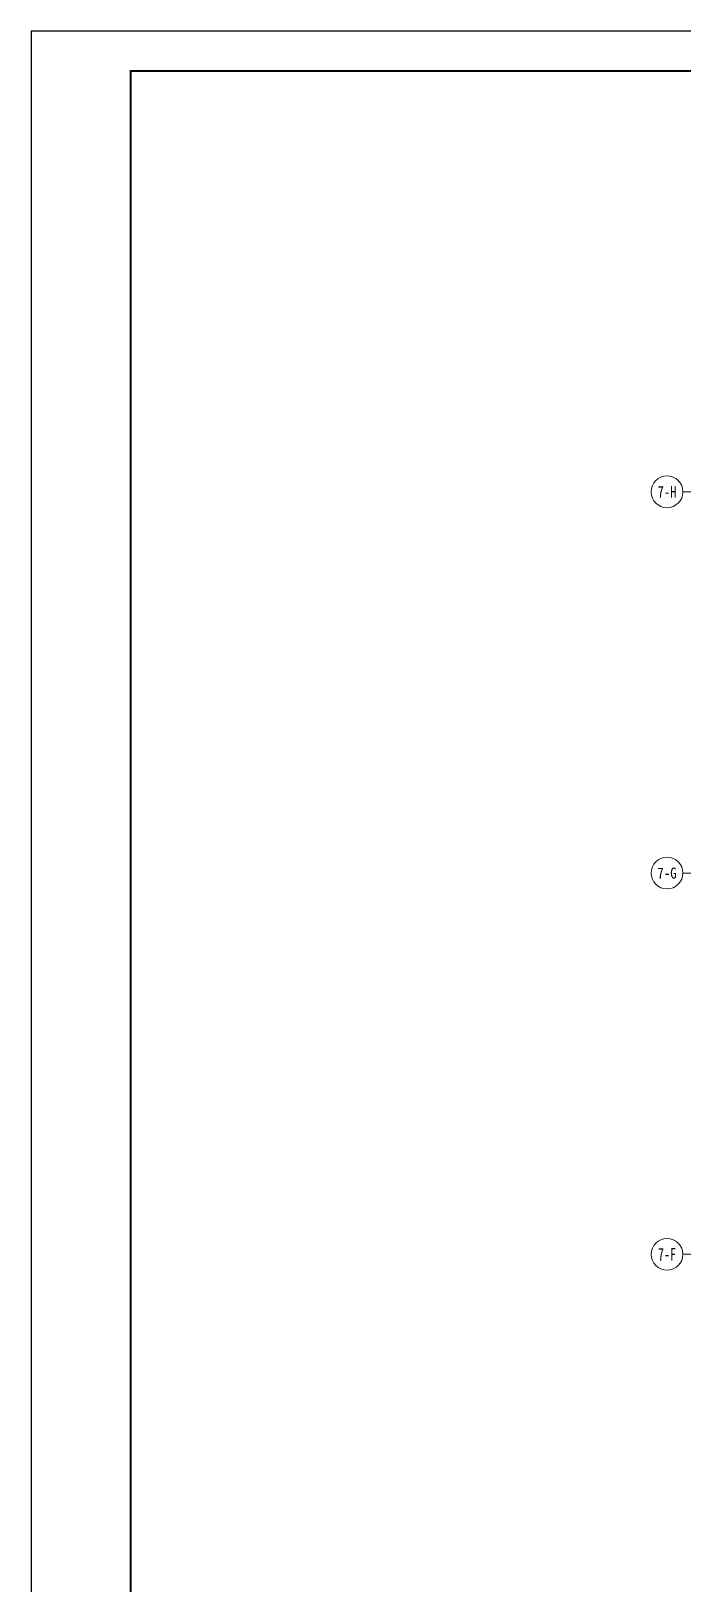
# Model space of a CAD drawing. Header units: millimetres. Extents: x -202076 to 1082610, y -439651 to 179350.
# Drawn here: x 746769 to 763172, y -331181 to -292078 of the extents above; entities that cross this region are included whole.
import ezdxf
from ezdxf.enums import TextEntityAlignment as Align

# ---------------------------------------------------------------- set-up
doc = ezdxf.new("R2010")
doc.units = ezdxf.units.MM
doc.header["$LTSCALE"] = 1000
doc.layers.add('02-TEXT_轴号', color=7, linetype='Continuous')
doc.layers.add('AXIS_TEXT', color=7, linetype='Continuous')
doc.layers.add('DIM', color=3, linetype='Continuous', lineweight=0)
doc.styles.add('_TCH_AXIS', font='STXIHEI.TTF', dxfattribs={"width": 0.75})
doc.styles.add('COMPLEX', font='COMPLEX')

# ---------------------------------------------------------------- blocks, each defined once
blk = doc.blocks.new('图框-A1')
for points, const_width in [([(0, 0), (841, 0), (841, 594), (0, 594)], 0.05), ([(766, 584), (25, 584), (25, 10), (766, 10)], 0.5)]:
    blk.add_lwpolyline(points, close=True, dxfattribs=dict(const_width=const_width))
at = {"const_width": 0.05}
blk.add_lwpolyline([(0, 297), (2, 297)], dxfattribs=at)
blk = doc.blocks.new('_AXISO')
blk.add_circle((0, 0), 0.5)
at = {"layer": 'AXIS_TEXT', "style": 'COMPLEX', "width": 1.041667}
blk.add_attdef('A', text='', height=0.56, dxfattribs=at).set_placement((-0.25, -0.28), (0.25, -0.28), align=Align.FIT)

msp = doc.modelspace()

# ---------------------------------------------------------------- linework, layer by layer
msp.add_lwpolyline([(830871.7, -351481), (830871.7, -292081), (746771.7, -292081), (746771.7, -351481)], close=True)
at = {"layer": 'DIM'}
for p, q in [((767171.7, -303681), (763171.7, -303681)), ((767171.7, -313281), (763171.7, -313281)), ((767171.7, -322881), (763171.7, -322881))]:
    msp.add_line(p, q, dxfattribs=at)

# ---------------------------------------------------------------- block references
at = {"xscale": 100, "yscale": 100, "zscale": 100}
msp.add_blockref('图框-A1', (746771.7, -351481), dxfattribs=at)
at = {"layer": 'DIM'}
ref = msp.add_blockref('_AXISO', (762771.7, -303681), dxfattribs=dict(at, xscale=800, yscale=800, zscale=800))
ref.add_attrib('A', '7-H', dxfattribs={"layer": '02-TEXT_轴号', "height": 296.95, "style": '_TCH_AXIS', "width": 0.761209}).set_placement((762534.3, -303829.5), (763009.1, -303829.5), align=Align.FIT)
ref = msp.add_blockref('_AXISO', (762771.7, -313281), dxfattribs=dict(at, xscale=800, yscale=800, zscale=800))
ref.add_attrib('A', '7-G', dxfattribs={"layer": '02-TEXT_轴号', "height": 277.76, "style": '_TCH_AXIS', "width": 0.743037}).set_placement((762528.6, -313419.8), (763014.8, -313419.8), align=Align.FIT)
ref = msp.add_blockref('_AXISO', (762771.7, -322881), dxfattribs=dict(at, xscale=800, yscale=800, zscale=800))
ref.add_attrib('A', '7-F', dxfattribs={"layer": '02-TEXT_轴号', "height": 325.94, "style": '_TCH_AXIS', "width": 0.761209}).set_placement((762544, -323043.9), (762999.4, -323043.9), align=Align.FIT)

doc.saveas('drawing.dxf')
